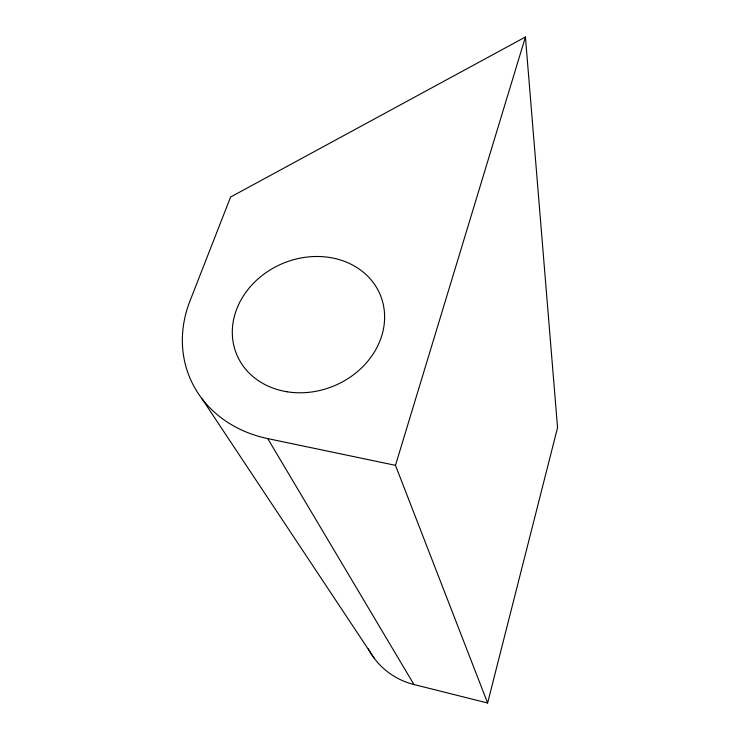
<?xml version="1.0" encoding="UTF-8"?>
<svg xmlns="http://www.w3.org/2000/svg" width="740" height="740" viewBox="0 0 740 740"><rect width="100%" height="100%" fill="white"/><g stroke="black" fill="none" stroke-linecap="round" stroke-linejoin="round"><path stroke-width="1.11" d="M487.614 703L557.553 427.646L525.428 37L230.593 197.044L189.93 301.106A129.611 110.76 -22.5 0 0 267.732 438.598L413.938 684.519L487.614 703L395.475 465.34L525.428 37M267.732 438.598L395.475 465.34M202.048 398.805L374.449 658.554M413.938 684.519A74.638 71.799 -28.5 0 1 368.289 648.786M287.185 391.793A77.719 66.369 -22.5 0 0 382.432 301.134A77.719 66.369 -22.5 0 0 255.772 280.987A77.719 66.369 -22.5 0 0 287.185 391.793"/></g></svg>
